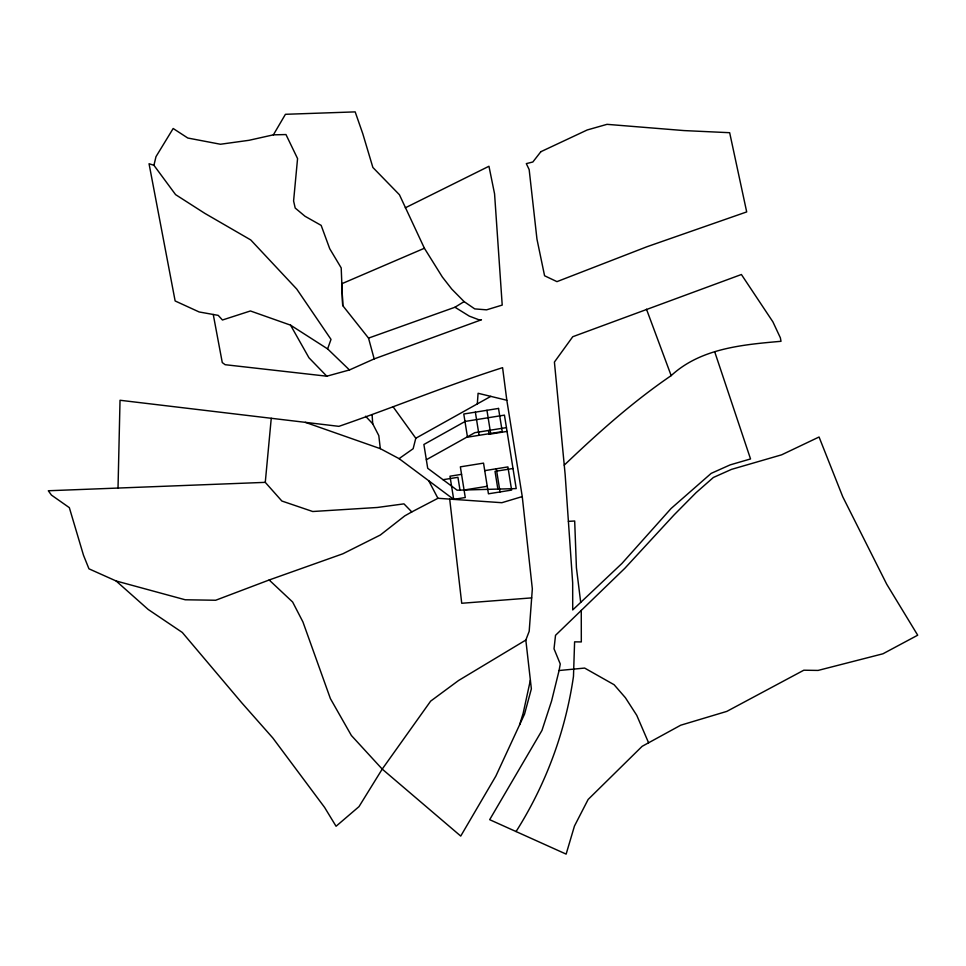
<?xml version="1.0" encoding="UTF-8"?>
<svg xmlns="http://www.w3.org/2000/svg" width="966" height="966" viewBox="0 0 966 966"><rect width="100%" height="100%" fill="white"/><g stroke="black" fill="none" stroke-linecap="round" stroke-linejoin="round"><path stroke-width="1.45" d="M118.021 488.047L120.026 400.262L338.897 426.344C393.645 407.459 447.282 385.277 502.586 367.66L506.824 400.262L522.256 496.584L532.338 588.874L529.187 631.317L525.83 640.06L531.36 688.855L524.514 714.188L495.86 776.084L460.734 836.073L382.222 769.093L351.382 735.5L330.384 698.587L302.938 621.959L292.638 602.023L269.164 579.986L215.684 600.248L185.231 599.777L116.113 580.977L88.957 568.817L83.487 555.221L69.335 507.645L51.44 495.087L48.3 490.752L265.276 482.36L281.867 501.028L312.718 511.509L377.332 507.476L403.957 503.866L411.794 511.92L437.924 498.287L501.849 502.706L522.256 496.584M477.313 403.897L478.085 393.283L506.824 400.262M265.276 482.36L271.253 418.278M530.382 680.161L523.149 713.343L519.599 724.802M559.085 670.513L560.268 664.004L554.025 648.814L555.522 635.314L624.857 568.274L674.147 514.842L696.051 492.696L713.367 477.482L731.528 469.367L781.651 454.817L819.059 437.006L842.775 496.826L886.728 584.237L917.7 635.205L882.948 653.789L818.081 670.428L803.821 670.211L726.855 711.374L680.716 725.212L642.136 746.32L588.125 799.474L574.456 826.051L566.136 854.113L489.677 819.675L541.962 730.441L551.586 700.966L559.085 670.513L584.647 668.074L614.11 684.725L625.413 697.742L636.751 715.323L648.597 742.794M349.463 369.954L327.607 348.895L331.012 339.392L296.755 289.076L250.749 239.942L204.792 213.341L175.583 194.625L153.932 165.295L155.985 156.661L173.168 128.502L187.802 138.029L220.453 144.248L249.011 140.299L273.378 134.842L285.972 134.552L297.564 158.581L293.592 200.976L295.198 208.052L305.002 216.251L321.159 225.38L329.732 248.733L341.203 267.908L342.725 305.594L368.529 338.112L374.18 358.905L349.463 369.954L326.798 376.197L225.15 364.701L222.277 362.576L213.257 314.481M490.8 396.374L415.791 438.25L413.146 448.719L399.067 458.633L380.314 448.659L305.304 422.335M273.378 134.842L285.429 114.302L355.174 111.887L362.793 133.743L372.876 167.468L399.429 194.746L424.4 248.25L442.331 276.988L451.774 289.1L464.115 301.609L474.729 308.891L486.562 309.845L502.211 305.087L494.568 193.84L488.965 166.261L405.297 207.823M516.001 831.533L517.341 829.528A396.76 396.76 0 0 0 557.249 744.786A397.509 397.509 0 0 0 573.478 676.357L574.601 641.847L581.315 641.931L581.266 610.415M564.253 465.141C597.942 433.01 632.597 401.941 671.177 375.629C700.724 348.255 742.782 344.681 781.011 341.3L780.359 337.798L772.897 321.859L741.405 274.513L572.753 336.723L554.412 362.057L565.146 474.499L572.669 582.848L572.717 609.932L621.923 563.468L671.068 508.514L711.193 473.364L730.163 464.875L750.534 458.947L714.804 352.083M368.529 338.112L454.974 307.236L464.115 301.609M525.83 640.06L458.56 680.511L430.643 701.135L382.222 769.093L359.002 806.622L336.059 826.256L324.6 807.419L272.823 737.976L241.681 702.729L182.296 632.452L148.196 609.461L116.113 580.977M411.794 511.92L404.778 515.868L380.302 535.031L342.87 553.784L269.164 579.986M426.344 459.744L474.837 432.671L506.45 427.612M424.4 248.25L341.843 283.714L342.725 305.594M374.18 358.905L481.442 319.77L479.027 319.831L469.295 316.124L454.974 307.236M507.053 431.404L489.074 434.289L488.47 430.486M461.567 474.342L449.975 476.202L453.694 499.374L465.274 497.526L460.359 466.844L483.531 463.125L488.446 493.807L511.618 490.088L507.911 466.916L484.739 470.635M443.02 479.704L457.944 477.313L459.997 490.124M513.006 468.486L495.015 471.372L497.864 489.098M464.078 490.016L487.25 486.296M531.674 597.882L461.724 603.267L449.697 499.096M568.394 521.362L574.685 521L576.412 567.706L580.699 602.398M153.932 165.295L149.042 163.725L175.136 300.957L199.129 311.958L218.207 315.363L222.446 320L250.423 310.967L290.549 325.144L327.607 348.895M399.067 458.633L453.694 499.374M326.798 376.197L308.963 357.782L290.549 325.144M365.583 416.225L372.719 423.808L378.805 435.618L380.314 448.659M393.259 407.024L415.791 438.25M428.699 480.73L437.924 498.287M646.483 309.205L671.177 375.629M486.949 410.284L490.656 433.456M496.319 468.776L500.038 491.948M475.357 412.144L479.076 435.316M372.103 414.921L372.719 423.808M540.851 151.71L532.846 161.998L526.313 163.616L529.163 169.581L536.963 239.145L544.582 275.769L556.959 281.637L646.991 246.728L746.694 211.916L729.668 132.704L684.013 130.579L607.022 124.336L587.195 129.975L540.851 151.71M465.165 421.43L423.893 444.481L427.709 468.281L457.099 490.197L516.218 488.591L504.445 415.139L465.165 421.43M498.528 408.437L463.777 414.003L467.484 437.175L502.248 431.609L498.528 408.437"/></g></svg>
